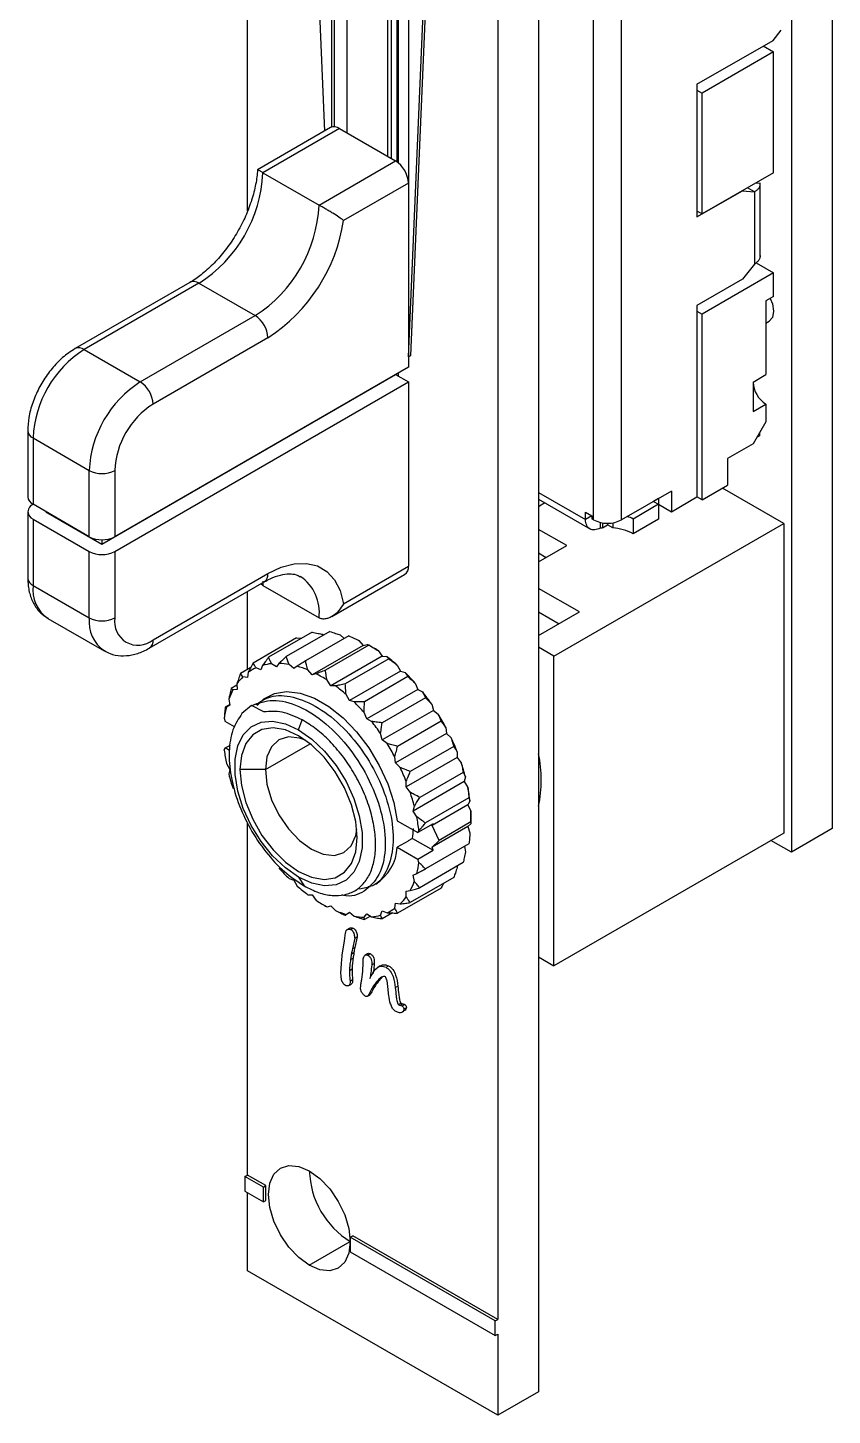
# Model space of a CAD drawing. Extents: x 94 to 117, y 117 to 227.
# Drawn here: x 94.08 to 116.36, y 117.5 to 155.93 of the extents above; entities that cross this region are included whole.
import ezdxf

# ---------------------------------------------------------------- set-up
doc = ezdxf.new("R2010")
doc.units = 0
doc.layers.get('0').update_dxf_attribs({"linetype": 'CONTINUOUS'})

msp = doc.modelspace()

# ---------------------------------------------------------------- linework, layer by layer
at = {"color": 7, "linetype": 'CONTINUOUS'}
for p, q in [((108.231, 223.079), (108.231, 118.153)), ((107.1, 219.772), (107.1, 120.154)), ((116.363, 217.035), (116.363, 133.748)), ((115.231, 216.382), (115.231, 133.095)), ((100.17, 150.861), (100.17, 206.599)), ((109.751, 142.302), (109.751, 202.399)), ((110.529, 142.302), (110.529, 202.399)), ((102.928, 153.019), (102.928, 198.909)), ((104.059, 152.366), (104.059, 198.909)), ((104.145, 198.77), (104.145, 152.316)), ((104.306, 198.368), (104.306, 152.221)), ((100.453, 198.214), (102.298, 153.069)), ((104.342, 198.092), (104.342, 152.194)), ((102.503, 153.182), (102.503, 197.031)), ((102.574, 153.189), (102.574, 197.071)), ((104.625, 195.806), (104.625, 151.631)), ((104.625, 146.814), (106.675, 194.622)), ((104.695, 146.854), (106.746, 194.663)), ((114.722, 155.583), (114.948, 155.864)), ((112.615, 154.366), (114.722, 155.583)), ((114.736, 155.264), (112.756, 154.121)), ((114.453, 155.428), (114.736, 155.264)), ((114.736, 151.916), (114.736, 155.264)), ((112.615, 154.366), (112.615, 154.203)), ((112.615, 154.203), (112.615, 150.855)), ((112.615, 154.203), (112.756, 154.121)), ((112.756, 150.773), (112.756, 154.121)), ((102.465, 153.166), (100.446, 152)), ((102.715, 153.142), (100.594, 151.917)), ((102.715, 153.142), (104.271, 152.244)), ((102.15, 151.019), (104.271, 152.244)), ((100.594, 151.917), (102.15, 151.019)), ((114.736, 151.916), (112.756, 150.773)), ((104.625, 151.631), (102.827, 150.594)), ((104.625, 151.631), (104.625, 146.528)), ((114.206, 151.389), (114.014, 151.5)), ((114.363, 151.629), (114.221, 151.619)), ((114.241, 151.631), (114.235, 151.62)), ((114.241, 151.631), (114.241, 151.631)), ((114.367, 149.601), (114.367, 151.619)), ((112.615, 150.692), (113.874, 151.419)), ((113.874, 151.419), (114.206, 151.389)), ((113.874, 151.419), (113.874, 151.419)), ((114.206, 151.389), (114.206, 149.382)), ((112.615, 150.855), (112.615, 150.692)), ((112.756, 150.773), (112.615, 150.855)), ((114.736, 149.14), (112.756, 147.997)), ((114.206, 149.382), (113.874, 148.969)), ((114.253, 149.419), (114.736, 149.14)), ((114.736, 148.487), (114.736, 149.14)), ((98.576, 148.88), (95.394, 147.043)), ((98.826, 148.855), (95.644, 147.018)), ((98.826, 148.855), (100.382, 147.957)), ((113.874, 148.969), (112.615, 148.242)), ((114.736, 148.487), (114.524, 148.364)), ((114.524, 148.364), (114.524, 146.323)), ((112.615, 148.242), (112.615, 148.079)), ((112.615, 148.079), (112.615, 142.935)), ((112.615, 148.079), (112.756, 147.997)), ((112.756, 142.853), (112.756, 147.997)), ((97.2, 146.12), (100.382, 147.957)), ((114.524, 147.753), (114.612, 147.804)), ((100.736, 147.345), (97.554, 145.508)), ((95.644, 147.018), (97.2, 146.12)), ((104.625, 146.814), (104.695, 146.854)), ((104.625, 146.528), (96.493, 141.833)), ((96.139, 141.629), (104.271, 146.324)), ((96.493, 141.425), (104.625, 146.12)), ((104.271, 146.324), (104.625, 146.12)), ((104.271, 146.324), (104.271, 146.324)), ((104.342, 146.364), (104.342, 146.283)), ((104.625, 146.12), (104.625, 141.016)), ((114.171, 146.119), (114.524, 146.323)), ((114.171, 146.119), (114.171, 145.302)), ((114.171, 145.302), (114.524, 145.507)), ((114.524, 145.507), (114.524, 145.017)), ((114.524, 145.017), (114.171, 144.404)), ((94.084, 144.773), (94.084, 142.936)), ((94.23, 144.569), (95.786, 143.671)), ((94.23, 144.569), (94.23, 142.731)), ((114.277, 144.588), (114.347, 144.629)), ((114.347, 144.71), (114.347, 144.629)), ((114.171, 144.404), (113.463, 143.996)), ((113.463, 143.996), (113.463, 143.261)), ((95.786, 141.833), (95.786, 143.671)), ((96.493, 143.671), (96.493, 141.833)), ((108.231, 143.057), (109.528, 142.309)), ((111.908, 143.098), (110.529, 142.302)), ((111.908, 143.098), (111.908, 142.526)), ((112.756, 142.853), (113.463, 143.261)), ((115.019, 142.2), (113.322, 143.179)), ((95.786, 141.833), (94.23, 142.731)), ((94.23, 142.731), (94.23, 142.731)), ((108.231, 142.871), (109.669, 142.041)), ((108.403, 142.772), (108.231, 142.66)), ((111.554, 142.731), (110.847, 142.322)), ((111.554, 142.894), (111.413, 142.812)), ((111.413, 142.812), (111.554, 142.731)), ((111.554, 142.894), (111.554, 142.731)), ((111.554, 142.731), (111.554, 142.322)), ((111.554, 142.731), (111.908, 142.526)), ((111.908, 142.526), (112.615, 142.935)), ((112.756, 142.853), (112.615, 142.935)), ((94.084, 142.527), (94.084, 140.69)), ((94.23, 142.323), (95.786, 141.425)), ((94.23, 142.323), (94.23, 140.486)), ((94.584, 142.527), (96.139, 141.629)), ((94.584, 142.527), (94.584, 142.527)), ((108.655, 138.526), (115.019, 142.2)), ((109.528, 142.513), (109.704, 142.411)), ((109.528, 142.309), (109.528, 142.513)), ((109.704, 142.411), (109.528, 142.309)), ((109.704, 142.411), (109.704, 142.329)), ((109.751, 142.302), (109.704, 142.329)), ((109.938, 142.232), (109.938, 142.071)), ((109.999, 142.22), (109.999, 142.077)), ((110.14, 142.209), (110.14, 142.159)), ((110.282, 142.22), (110.282, 142.077)), ((110.847, 142.322), (110.847, 141.914)), ((111.554, 142.322), (110.847, 141.914)), ((115.019, 142.2), (115.019, 133.626)), ((109.009, 141.587), (108.231, 142.036)), ((109.999, 142.077), (110.14, 142.159)), ((110.282, 142.077), (110.14, 142.159)), ((96.139, 141.749), (96.139, 141.629)), ((108.231, 141.138), (109.009, 141.587)), ((95.786, 139.588), (95.786, 141.425)), ((96.493, 141.425), (96.493, 139.588)), ((108.231, 141.383), (108.443, 141.261)), ((97.554, 138.975), (100.736, 140.812)), ((102.501, 139.621), (104.521, 140.787)), ((102.827, 139.978), (104.625, 141.016)), ((94.23, 140.486), (95.786, 139.588)), ((97.45, 138.747), (100.632, 140.583)), ((100.17, 138.156), (100.17, 140.317)), ((100.594, 140.485), (100.541, 140.531)), ((100.591, 140.599), (100.594, 140.485)), ((100.594, 140.485), (102.15, 139.587)), ((109.362, 139.75), (108.231, 140.403)), ((94.644, 139.57), (96.2, 138.672)), ((108.231, 139.097), (109.362, 139.75)), ((108.231, 139.75), (108.796, 139.424)), ((101.957, 139.188), (100.755, 138.495)), ((102.446, 139.208), (101.244, 138.514)), ((102.25, 139.133), (102.282, 139.113)), ((101.529, 139.03), (100.327, 138.336)), ((101.529, 139.03), (101.673, 139.024)), ((102.977, 139.088), (101.775, 138.394)), ((103.375, 138.824), (101.961, 138.008)), ((103.529, 138.832), (102.327, 138.138)), ((102.734, 139.113), (102.85, 139.014)), ((103.253, 138.96), (103.375, 138.824)), ((103.375, 138.824), (103.483, 138.853)), ((103.635, 138.77), (103.529, 138.832)), ((108.655, 138.526), (108.231, 138.771)), ((103.895, 138.524), (102.48, 137.708)), ((104.08, 138.45), (102.878, 137.757)), ((103.786, 138.678), (103.895, 138.524)), ((103.895, 138.524), (104.017, 138.519)), ((108.655, 129.952), (108.655, 138.526)), ((100.259, 138.208), (99.975, 138.044)), ((100.192, 138.078), (100.171, 137.936)), ((100.538, 138.149), (100.405, 138.201)), ((100.585, 138.268), (100.538, 138.149)), ((100.971, 138.232), (100.836, 138.316)), ((101.041, 138.325), (100.971, 138.232)), ((101.451, 138.185), (101.32, 138.297)), ((101.542, 138.247), (101.451, 138.185)), ((101.961, 138.008), (101.838, 138.144)), ((102.069, 138.037), (101.961, 138.008)), ((104.404, 138.113), (102.99, 137.296)), ((104.313, 138.28), (104.404, 138.113)), ((104.404, 138.113), (104.535, 138.074)), ((99.878, 137.725), (99.713, 137.63)), ((99.882, 137.604), (99.767, 137.589)), ((99.876, 137.762), (99.882, 137.604)), ((100.171, 137.936), (100.044, 137.956)), ((102.48, 137.708), (102.372, 137.862)), ((102.602, 137.702), (102.48, 137.708)), ((104.611, 137.958), (103.409, 137.264)), ((104.885, 137.606), (103.47, 136.789)), ((104.815, 137.779), (104.885, 137.606)), ((104.885, 137.606), (105.019, 137.534)), ((99.651, 137.333), (99.683, 137.164)), ((102.99, 137.296), (102.899, 137.463)), ((103.121, 137.257), (102.99, 137.296)), ((105.1, 137.374), (103.898, 136.68)), ((99.679, 137.184), (99.552, 137.11)), ((99.683, 137.164), (99.584, 137.116)), ((100.281, 137.157), (100.016, 136.938)), ((100.625, 136.982), (100.281, 137.157)), ((103.47, 136.789), (103.4, 136.962)), ((105.317, 137.023), (103.903, 136.206)), ((105.271, 137.195), (105.317, 137.023)), ((105.317, 137.023), (105.45, 136.922)), ((99.525, 136.808), (99.555, 136.717)), ((99.813, 136.567), (99.555, 136.717)), ((101.584, 136.484), (101.685, 136.76)), ((103.605, 136.718), (103.47, 136.789)), ((105.529, 136.721), (104.327, 136.027)), ((105.664, 136.552), (105.684, 136.386)), ((99.555, 135.982), (99.694, 136.062)), ((100.665, 135.382), (101.906, 136.098)), ((103.903, 136.206), (103.856, 136.379)), ((104.036, 136.106), (103.903, 136.206)), ((105.684, 136.386), (104.27, 135.57)), ((105.684, 136.386), (105.811, 136.26)), ((99.525, 135.925), (99.555, 135.982)), ((99.669, 135.916), (99.555, 135.982)), ((104.27, 135.57), (104.249, 135.735)), ((105.973, 135.72), (104.559, 134.904)), ((105.88, 136.023), (104.678, 135.329)), ((105.979, 135.872), (105.973, 135.72)), ((105.973, 135.72), (106.088, 135.573)), ((99.584, 135.549), (99.683, 135.386)), ((99.683, 135.386), (99.651, 135.254)), ((100.665, 135.382), (99.958, 135.382)), ((104.397, 135.443), (104.27, 135.57)), ((106.142, 135.307), (104.94, 134.613)), ((104.559, 134.904), (104.565, 135.056)), ((104.674, 134.757), (104.559, 134.904)), ((106.172, 135.051), (104.758, 134.234)), ((106.204, 135.184), (106.172, 135.051)), ((106.172, 135.051), (106.271, 134.888)), ((106.303, 134.601), (105.101, 133.907)), ((106.33, 134.512), (106.274, 134.404)), ((104.758, 134.234), (104.79, 134.367)), ((104.857, 134.072), (104.758, 134.234)), ((106.274, 134.404), (105.284, 133.832)), ((106.274, 134.404), (106.353, 134.232)), ((100.17, 124.154), (100.17, 133.918)), ((104.318, 133.967), (104.886, 133.639)), ((105.311, 133.884), (104.886, 133.639)), ((105.284, 133.832), (105.311, 133.884)), ((105.473, 133.423), (105.284, 133.832)), ((106.274, 133.803), (105.284, 133.232)), ((106.357, 133.933), (105.473, 133.423)), ((106.353, 133.883), (106.274, 133.803)), ((106.274, 133.803), (106.33, 133.63)), ((106.357, 133.933), (106.357, 134.055)), ((116.363, 133.748), (115.231, 133.095)), ((104.616, 133.404), (104.318, 133.232)), ((104.742, 133.477), (104.622, 133.408)), ((104.742, 133.477), (105.311, 133.149)), ((104.886, 133.639), (104.916, 133.696)), ((105.284, 133.232), (105.473, 133.423)), ((115.019, 133.626), (108.655, 129.952)), ((115.231, 133.095), (114.666, 133.422)), ((104.318, 133.232), (104.886, 132.904)), ((104.886, 132.904), (105.311, 133.149)), ((106.303, 133.327), (105.101, 132.633)), ((105.311, 133.149), (105.284, 133.232)), ((106.176, 133.254), (106.204, 133.104)), ((104.916, 132.813), (104.886, 132.904)), ((106.142, 132.807), (104.94, 132.113)), ((105.977, 132.712), (105.979, 132.675)), ((101.32, 132.364), (101.451, 132.325)), ((101.451, 132.325), (101.542, 132.158)), ((101.584, 132.402), (101.738, 132.16)), ((105.88, 132.393), (104.678, 131.699)), ((104.758, 132.457), (104.857, 132.505)), ((104.79, 132.287), (104.758, 132.457)), ((101.838, 131.918), (101.961, 131.913)), ((101.961, 131.913), (102.069, 131.759)), ((105.529, 132.102), (104.327, 131.408)), ((104.559, 132.017), (104.674, 132.032)), ((104.565, 131.859), (104.559, 132.017)), ((102.22, 131.667), (102.326, 131.606)), ((102.372, 131.584), (102.48, 131.613)), ((102.48, 131.613), (102.602, 131.477)), ((103.856, 131.353), (103.903, 131.472)), ((103.903, 131.472), (104.036, 131.42)), ((104.249, 131.543), (104.27, 131.685)), ((104.27, 131.685), (104.397, 131.665)), ((103.005, 131.423), (102.878, 131.35)), ((102.899, 131.374), (102.99, 131.436)), ((102.99, 131.436), (103.121, 131.324)), ((103.4, 131.296), (103.47, 131.388)), ((103.573, 131.324), (103.409, 131.229)), ((103.47, 131.388), (103.605, 131.304)), ((104.182, 131.413), (103.898, 131.249)), ((102.987, 130.986), (102.916, 130.945)), ((103.026, 130.955), (103.097, 130.996)), ((103.138, 130.714), (103.075, 130.416)), ((103.138, 130.714), (103.209, 130.754)), ((103.209, 130.754), (103.145, 130.457)), ((102.795, 130.248), (102.853, 130.643)), ((103.043, 130.275), (103.114, 130.316)), ((103.075, 130.416), (103.145, 130.457)), ((103.495, 130.245), (103.566, 130.286)), ((103.024, 130.123), (103.095, 130.164)), ((103.489, 130.278), (103.418, 130.237)), ((103.609, 129.974), (103.68, 130.015)), ((103.847, 129.946), (103.776, 129.905)), ((104.008, 129.907), (104.078, 129.948)), ((108.231, 130.197), (108.655, 129.952)), ((102.993, 129.821), (103.064, 129.862)), ((103.008, 129.528), (103.079, 129.568)), ((102.98, 129.403), (103.05, 129.444)), ((103.495, 129.104), (103.566, 129.145)), ((103.525, 129.157), (103.595, 129.197)), ((103.595, 129.197), (103.565, 129.145)), ((104.262, 129.346), (104.333, 129.386)), ((104.135, 128.882), (104.127, 128.886)), ((104.349, 128.873), (104.419, 128.914)), ((104.399, 128.855), (104.47, 128.896)), ((104.452, 128.837), (104.523, 128.878)), ((104.498, 128.747), (104.568, 128.788)), ((104.432, 128.655), (104.503, 128.696)), ((100.099, 124.113), (100.17, 124.154)), ((100.679, 123.86), (100.17, 124.154)), ((100.608, 123.819), (100.099, 124.113)), ((100.099, 124.113), (100.099, 123.705)), ((100.608, 123.819), (100.679, 123.86)), ((100.608, 123.411), (100.608, 123.819)), ((100.679, 123.452), (100.679, 123.86)), ((100.099, 123.705), (100.608, 123.411)), ((100.17, 121.5), (100.17, 123.664)), ((100.608, 123.411), (100.679, 123.452)), ((101.881, 121.656), (103.012, 122.309)), ((103.012, 122.431), (103.083, 122.472)), ((107.029, 120.113), (103.012, 122.431)), ((103.012, 122.431), (103.012, 122.023)), ((107.1, 120.154), (103.083, 122.472)), ((103.012, 122.023), (107.029, 119.705)), ((107.1, 117.5), (100.17, 121.5)), ((107.029, 120.113), (107.1, 120.154)), ((107.029, 119.705), (107.029, 120.113)), ((107.029, 119.705), (107.1, 119.745)), ((107.1, 119.745), (107.1, 117.5)), ((108.231, 118.153), (107.1, 117.5))]:
    msp.add_line(p, q, dxfattribs=at)
at = {"color": 7, "linetype": 'CONTINUOUS', "flags": 128}
for points in [[(114.645, 148.434), (114.704, 148.285), (114.736, 148.079), (114.704, 147.91), (114.612, 147.804), (114.612, 147.804)], [(100.736, 140.812), (101.106, 140.988), (101.465, 141.084), (101.801, 141.096), (102.105, 141.024), (102.367, 140.871), (102.578, 140.64), (102.733, 140.34), (102.827, 139.978)], [(100.434, 137.163), (100.624, 137.345), (100.915, 137.495), (101.253, 137.549), (101.626, 137.505), (102.02, 137.365), (102.421, 137.133), (102.815, 136.819), (103.188, 136.432), (103.526, 135.988), (103.817, 135.501), (104.052, 134.99), (104.22, 134.473), (104.318, 133.967)], [(101.584, 132.402), (101.217, 132.658), (100.865, 132.993), (100.545, 133.391), (100.27, 133.836), (100.053, 134.306), (99.903, 134.783), (99.826, 135.245), (99.826, 135.671), (99.903, 136.044), (100.053, 136.348), (100.27, 136.567), (100.545, 136.694), (100.865, 136.723), (101.217, 136.652), (101.584, 136.484)], [(103.21, 133.504), (103.17, 133.946), (103.049, 134.412), (102.856, 134.88), (102.598, 135.326), (102.29, 135.728), (101.946, 136.065), (101.584, 136.321), (101.222, 136.483), (100.878, 136.542), (100.57, 136.497), (100.313, 136.348), (100.119, 136.104), (99.999, 135.776), (99.958, 135.382)], [(101.584, 136.484), (101.952, 136.228), (102.303, 135.893), (102.623, 135.495), (102.898, 135.051), (103.115, 134.58), (103.265, 134.103), (103.342, 133.642), (103.342, 133.215), (103.265, 132.842), (103.115, 132.539), (102.898, 132.319), (102.623, 132.192), (102.303, 132.163), (101.952, 132.234), (101.584, 132.402)], [(101.772, 136.2), (101.608, 136.257), (101.301, 136.287), (101.038, 136.206), (100.835, 136.018), (100.708, 135.737), (100.665, 135.382)], [(99.958, 135.382), (99.999, 134.94), (100.119, 134.474), (100.313, 134.006), (100.57, 133.56), (100.878, 133.158), (101.222, 132.821), (101.584, 132.565), (101.946, 132.403), (102.29, 132.344), (102.598, 132.389), (102.856, 132.538), (103.049, 132.782), (103.17, 133.11), (103.21, 133.504)], [(100.665, 135.382), (100.708, 134.976), (100.835, 134.549), (101.038, 134.127), (101.301, 133.742), (101.608, 133.418), (101.938, 133.177), (102.267, 133.037), (102.574, 133.007), (102.838, 133.088), (103.04, 133.276), (103.167, 133.557), (103.2, 133.727)], [(103.564, 132.139), (103.526, 132.126), (103.271, 132.076)], [(101.881, 121.656), (101.588, 121.869), (101.315, 122.157), (101.081, 122.5), (100.901, 122.875), (100.788, 123.255), (100.75, 123.615), (100.788, 123.931), (100.901, 124.181), (101.081, 124.348), (101.315, 124.42), (101.588, 124.393), (101.881, 124.269)], [(101.881, 124.269), (102.174, 124.055), (102.447, 123.767), (102.681, 123.424), (102.861, 123.05), (102.974, 122.669), (103.012, 122.309), (102.974, 121.993), (102.861, 121.743), (102.681, 121.576), (102.447, 121.504), (102.174, 121.531), (101.881, 121.656)]]:
    msp.add_lwpolyline(points, dxfattribs=at)
at = {"color": 7, "linetype": 'CONTINUOUS'}
for centre, radius, start, end in [((102.569, 152.937), 0.251, 54.3824, 114.3071), ((103.857, 151.596), 0.768, 2.6055, 57.3945), ((96.756, 152.092), 3.842, 302.6055, 357.3945), ((98.312, 151.194), 3.842, 302.6055, 357.3945), ((98.188, 151.283), 4.69, 302.9012, 351.5507), ((98.68, 148.651), 0.251, 54.3824, 114.3071), ((99.968, 147.31), 0.768, 2.6055, 57.3945), ((97.301, 144.429), 3.074, 122.6055, 177.3945), ((95.499, 146.827), 0.24, 52.7462, 115.9609), ((98.856, 143.531), 3.074, 122.6055, 177.3945), ((96.786, 145.473), 0.768, 2.6055, 57.3945), ((114.938, 146.154), 0.768, 182.6055, 237.3945), ((98.796, 143.566), 2.305, 122.6055, 177.3945), ((94.323, 144.79), 0.24, 184.0383, 247.2628), ((96.139, 144.353), 0.769, 242.6097, 297.3903), ((94.334, 142.961), 0.251, 185.6948, 245.6253), ((94.308, 142.527), 0.218, 110.7834, 249.2166), ((110.14, 143.053), 0.845, 242.6097, 297.3903), ((110.304, 141.371), 1.096, 60.2578, 69.2697), ((96.139, 142.516), 0.769, 242.6097, 297.3903), ((110.137, 140.402), 1.681, 94.711, 96.7738), ((110.193, 140.709), 1.372, 61.5056, 86.2935), ((96.139, 142.108), 0.769, 242.6097, 297.3903), ((94.334, 140.715), 0.251, 185.6948, 245.6253), ((100.498, 140.782), 0.24, 304.0564, 7.2558), ((100.961, 139.739), 1.198, 352.7363, 56.0223), ((104.387, 140.986), 0.24, 304.0564, 7.2558), ((95.182, 140.365), 0.959, 172.7442, 235.9436), ((96.764, 139.479), 0.984, 173.6666, 235.3655), ((96.139, 140.27), 0.769, 242.6097, 297.3903), ((97.14, 139.483), 0.655, 170.786, 309.2033), ((97.316, 138.945), 0.24, 304.0386, 7.2576), ((101.743, 135.496), 3.781, 57.3011, 59.9764), ((101.205, 134.731), 4.717, 48.7817, 53.4124), ((100.938, 137.031), 1.286, 114.4953, 125.5155), ((100.983, 136.889), 1.435, 95.8737, 106.1175), ((100.995, 136.438), 1.887, 80.0827, 88.6131), ((100.825, 135.707), 2.639, 67.4224, 74.2436), ((100.409, 134.811), 3.628, 57.2444, 62.761), ((100.531, 134), 5.712, 41.4126, 45.4883), ((101.425, 136.685), 1.888, 151.3948, 159.9236), ((101.039, 136.922), 1.435, 133.8927, 144.1353), ((99.791, 133.915), 4.717, 48.7817, 53.4124), ((99.116, 133.184), 5.712, 41.4126, 45.4883), ((99.997, 133.548), 6.412, 34.665, 38.4384), ((102.143, 136.467), 2.64, 165.7616, 172.5816), ((99.788, 133.406), 6.664, 28.1612, 31.8388), ((98.583, 132.732), 6.412, 34.665, 38.4384), ((98.374, 132.59), 6.664, 28.1612, 31.8388), ((100.015, 133.516), 6.412, 21.5618, 25.3351), ((104.212, 136.467), 4.718, 186.5893, 191.2194), ((104.554, 135.096), 3.748, 348.8357, 11.1643), ((98.601, 132.699), 6.412, 21.5618, 25.3351), ((100.673, 133.752), 5.713, 14.5125, 18.5878), ((105.182, 136.685), 5.713, 194.5125, 198.5878), ((99.259, 132.936), 5.713, 14.5125, 18.5878), ((101.643, 133.971), 4.718, 6.5893, 11.2194), ((102.575, 134.054), 3.782, 0.0184, 2.7012), ((102.32, 133.817), 2.445, 352.0087, 358.38), ((100.229, 133.154), 4.718, 6.5893, 11.2194), ((103.01, 133.314), 1.311, 302.8369, 356.4431), ((105.325, 136.437), 5.712, 221.4126, 225.4883), ((102.298, 133.154), 2.64, 345.7616, 352.5816), ((103.016, 132.936), 1.888, 331.3948, 339.9236), ((104.65, 135.706), 4.717, 228.7817, 233.4124), ((103.402, 132.699), 1.435, 313.8927, 324.1353), ((104.032, 134.81), 3.628, 237.2444, 242.761), ((103.616, 133.914), 2.639, 247.4224, 254.2436), ((103.502, 132.59), 1.286, 294.4953, 305.5155), ((103.446, 133.183), 1.887, 260.0827, 268.6131), ((103.458, 132.731), 1.435, 275.8737, 286.1175), ((104.282, 124.348), 2.402, 181.8943, 238.1003)]:
    msp.add_arc(centre, radius, start, end, dxfattribs=at)
for points, knots in [([(100.443, 151.998), (100.443, 151.981), (100.439, 151.839), (100.392, 151.541), (100.276, 151.106), (100.099, 150.659), (99.87, 150.223), (99.596, 149.813), (99.29, 149.448), (98.972, 149.148), (98.731, 148.972), (98.603, 148.896), (98.576, 148.88)], [0, 0, 0, 0, 0.016727, 0.135123, 0.254506, 0.374808, 0.495718, 0.616824, 0.7376, 0.857556, 0.96973, 1, 1, 1, 1]), ([(100.594, 151.917), (100.57, 151.931), (100.518, 151.961), (100.473, 151.987), (100.448, 152), (100.447, 151.999), (100.446, 151.998)], [0, 0, 0, 0, 0.253651, 0.528839, 0.770991, 1, 1, 1, 1]), ([(102.827, 150.594), (102.787, 150.623), (102.708, 150.683), (102.563, 150.775), (102.436, 150.852), (102.335, 150.912), (102.236, 150.969), (102.178, 151.003), (102.15, 151.019)], [0, 0, 0, 0, 0.249454, 0.49917, 0.635064, 0.749716, 0.879934, 1, 1, 1, 1]), ([(114.364, 149.627), (114.364, 149.615), (114.367, 149.577), (114.34, 149.514), (114.289, 149.442), (114.234, 149.402), (114.206, 149.382)], [0, 0, 0, 0, 0.131858, 0.421239, 0.710619, 1, 1, 1, 1]), ([(95.394, 147.043), (95.332, 147.004), (95.159, 146.896), (94.893, 146.659), (94.615, 146.326), (94.384, 145.949), (94.211, 145.545), (94.103, 145.145), (94.09, 144.893), (94.084, 144.773)], [0, 0, 0, 0, 0.086106, 0.241026, 0.395398, 0.549354, 0.70382, 0.859849, 1, 1, 1, 1]), ([(94.084, 140.69), (94.086, 140.617), (94.093, 140.426), (94.162, 140.14), (94.31, 139.862), (94.476, 139.669), (94.605, 139.604), (94.645, 139.584)], [0, 0, 0, 0, 0.159373, 0.41881, 0.661942, 0.894817, 1, 1, 1, 1]), ([(100.632, 140.583), (100.686, 140.613), (100.843, 140.698), (101.086, 140.783), (101.332, 140.814), (101.51, 140.794), (101.592, 140.747), (101.627, 140.727)], [0, 0, 0, 0, 0.121334, 0.352535, 0.583709, 0.820392, 1, 1, 1, 1]), ([(102.827, 139.978), (102.787, 139.913), (102.708, 139.781), (102.563, 139.654), (102.437, 139.585), (102.336, 139.555), (102.236, 139.55), (102.178, 139.575), (102.15, 139.587)], [0, 0, 0, 0, 0.249452, 0.499168, 0.633038, 0.749714, 0.879309, 1, 1, 1, 1]), ([(101.957, 139.188), (102.013, 139.178), (102.111, 139.161), (102.208, 139.141), (102.25, 139.133)], [0, 0, 0, 0, 0.565505, 1, 1, 1, 1]), ([(102.446, 139.208), (102.501, 139.191), (102.597, 139.16), (102.693, 139.127), (102.734, 139.113)], [0, 0, 0, 0, 0.565505, 1, 1, 1, 1]), ([(96.212, 138.68), (96.261, 138.65), (96.397, 138.566), (96.662, 138.525), (96.975, 138.548), (97.24, 138.633), (97.396, 138.717), (97.45, 138.747)], [0, 0, 0, 0, 0.134673, 0.374273, 0.613719, 0.865428, 1, 1, 1, 1]), ([(102.977, 139.088), (103.029, 139.064), (103.121, 139.022), (103.213, 138.979), (103.253, 138.96)], [0, 0, 0, 0, 0.565505, 1, 1, 1, 1]), ([(103.483, 138.853), (103.492, 138.849), (103.509, 138.843), (103.522, 138.835), (103.529, 138.832)], [0, 0, 0, 0, 0.554474, 1, 1, 1, 1]), ([(103.529, 138.832), (103.577, 138.803), (103.664, 138.753), (103.749, 138.701), (103.786, 138.678)], [0, 0, 0, 0, 0.5655049, 1, 1, 1, 1]), ([(100.755, 138.495), (100.723, 138.452), (100.665, 138.376), (100.609, 138.3), (100.585, 138.268)], [0, 0, 0, 0, 0.565505, 1, 1, 1, 1]), ([(100.836, 138.316), (100.82, 138.349), (100.792, 138.408), (100.767, 138.468), (100.755, 138.495)], [0, 0, 0, 0, 0.554474, 1, 1, 1, 1]), ([(101.244, 138.514), (101.205, 138.478), (101.137, 138.415), (101.07, 138.352), (101.041, 138.325)], [0, 0, 0, 0, 0.565505, 1, 1, 1, 1]), ([(101.32, 138.297), (101.305, 138.337), (101.279, 138.409), (101.255, 138.482), (101.244, 138.514)], [0, 0, 0, 0, 0.554474, 1, 1, 1, 1]), ([(101.775, 138.394), (101.731, 138.366), (101.652, 138.317), (101.575, 138.268), (101.542, 138.247)], [0, 0, 0, 0, 0.565505, 1, 1, 1, 1]), ([(101.838, 138.144), (101.826, 138.19), (101.804, 138.273), (101.784, 138.356), (101.775, 138.394)], [0, 0, 0, 0, 0.554474, 1, 1, 1, 1]), ([(104.017, 138.519), (104.029, 138.506), (104.052, 138.484), (104.072, 138.461), (104.08, 138.45)], [0, 0, 0, 0, 0.554474, 1, 1, 1, 1]), ([(104.08, 138.45), (104.125, 138.419), (104.203, 138.363), (104.28, 138.305), (104.313, 138.28)], [0, 0, 0, 0, 0.565505, 1, 1, 1, 1]), ([(99.975, 138.044), (99.956, 137.991), (99.922, 137.897), (99.89, 137.803), (99.876, 137.762)], [0, 0, 0, 0, 0.5655049, 1, 1, 1, 1]), ([(100.044, 137.956), (100.031, 137.972), (100.006, 138.001), (99.985, 138.031), (99.975, 138.044)], [0, 0, 0, 0, 0.554474, 1, 1, 1, 1]), ([(100.327, 138.336), (100.301, 138.287), (100.255, 138.201), (100.211, 138.115), (100.192, 138.078)], [0, 0, 0, 0, 0.565505, 1, 1, 1, 1]), ([(100.405, 138.201), (100.39, 138.226), (100.363, 138.271), (100.338, 138.316), (100.327, 138.336)], [0, 0, 0, 0, 0.554474, 1, 1, 1, 1]), ([(102.327, 138.138), (102.278, 138.119), (102.192, 138.084), (102.106, 138.051), (102.069, 138.037)], [0, 0, 0, 0, 0.565505, 1, 1, 1, 1]), ([(102.372, 137.862), (102.363, 137.913), (102.347, 138.005), (102.333, 138.097), (102.327, 138.138)], [0, 0, 0, 0, 0.554474, 1, 1, 1, 1]), ([(104.535, 138.074), (104.55, 138.053), (104.576, 138.014), (104.6, 137.976), (104.611, 137.958)], [0, 0, 0, 0, 0.554474, 1, 1, 1, 1]), ([(99.713, 137.63), (99.701, 137.574), (99.68, 137.475), (99.66, 137.376), (99.651, 137.333)], [0, 0, 0, 0, 0.565505, 1, 1, 1, 1]), ([(99.767, 137.589), (99.757, 137.597), (99.737, 137.61), (99.721, 137.624), (99.713, 137.63)], [0, 0, 0, 0, 0.554474, 1, 1, 1, 1]), ([(102.878, 137.757), (102.826, 137.746), (102.734, 137.728), (102.642, 137.71), (102.602, 137.702)], [0, 0, 0, 0, 0.565505, 1, 1, 1, 1]), ([(102.899, 137.463), (102.895, 137.517), (102.887, 137.615), (102.881, 137.713), (102.878, 137.757)], [0, 0, 0, 0, 0.554474, 1, 1, 1, 1]), ([(104.611, 137.958), (104.65, 137.925), (104.718, 137.866), (104.785, 137.805), (104.815, 137.779)], [0, 0, 0, 0, 0.565505, 1, 1, 1, 1]), ([(100.288, 137.159), (100.477, 137.228), (100.859, 137.369), (101.594, 137.177), (102.343, 136.699), (103.03, 135.968), (103.579, 135.078), (103.924, 134.128), (104.024, 133.238), (103.878, 132.497), (103.488, 132.034), (103.086, 131.841), (102.82, 131.904), (102.777, 131.915)], [0, 0, 0, 0, 0.096209, 0.194723, 0.294941, 0.39131, 0.4896, 0.589872, 0.686428, 0.784481, 0.884795, 0.981564, 1, 1, 1, 1]), ([(100.398, 137.186), (100.53, 137.272), (100.818, 137.463), (101.431, 137.426), (102.132, 137.133), (102.826, 136.576), (103.433, 135.83), (103.902, 134.966), (104.177, 134.077), (104.235, 133.253), (104.064, 132.599), (103.801, 132.21), (103.564, 132.147), (103.511, 132.133)], [0, 0, 0, 0, 0.081109, 0.177713, 0.278289, 0.378077, 0.474284, 0.574267, 0.67472, 0.771164, 0.870271, 0.971099, 1, 1, 1, 1]), ([(103.409, 137.264), (103.354, 137.263), (103.258, 137.26), (103.163, 137.258), (103.121, 137.257)], [0, 0, 0, 0, 0.565505, 1, 1, 1, 1]), ([(103.4, 136.962), (103.401, 137.018), (103.403, 137.119), (103.407, 137.22), (103.409, 137.264)], [0, 0, 0, 0, 0.554474, 1, 1, 1, 1]), ([(105.019, 137.534), (105.035, 137.505), (105.063, 137.452), (105.089, 137.398), (105.1, 137.374)], [0, 0, 0, 0, 0.554474, 1, 1, 1, 1]), ([(105.1, 137.374), (105.133, 137.341), (105.19, 137.282), (105.246, 137.222), (105.271, 137.195)], [0, 0, 0, 0, 0.565505, 1, 1, 1, 1]), ([(99.552, 137.11), (99.547, 137.053), (99.537, 136.953), (99.529, 136.851), (99.525, 136.808)], [0, 0, 0, 0, 0.565505, 1, 1, 1, 1]), ([(99.584, 137.116), (99.578, 137.115), (99.566, 137.112), (99.557, 137.111), (99.552, 137.11)], [0, 0, 0, 0, 0.554474, 1, 1, 1, 1]), ([(100.016, 136.938), (99.922, 136.796), (99.736, 136.513), (99.64, 135.903), (99.689, 135.211), (99.891, 134.474), (100.225, 133.748), (100.667, 133.088), (101.185, 132.526), (101.554, 132.282), (101.738, 132.16)], [0, 0, 0, 0, 0.126771, 0.253037, 0.378796, 0.504049, 0.628796, 0.753037, 0.876771, 1, 1, 1, 1]), ([(101.685, 136.76), (101.496, 136.847), (101.119, 137.023), (100.79, 136.996), (100.625, 136.982)], [0, 0, 0, 0, 0.5011487, 1, 1, 1, 1]), ([(105.45, 136.922), (105.465, 136.885), (105.493, 136.818), (105.518, 136.751), (105.529, 136.721)], [0, 0, 0, 0, 0.554474, 1, 1, 1, 1]), ([(101.738, 132.16), (101.871, 132.094), (102.137, 131.96), (102.518, 131.883), (102.866, 131.902), (103.169, 132.023), (103.414, 132.239), (103.594, 132.541), (103.7, 132.917), (103.729, 133.352), (103.681, 133.829), (103.558, 134.329), (103.364, 134.834), (103.108, 135.323), (102.799, 135.778), (102.45, 136.179), (102.074, 136.521), (101.815, 136.68), (101.685, 136.76)], [0, 0, 0, 0, 0.063934, 0.127678, 0.19123, 0.25459, 0.31776, 0.380738, 0.443525, 0.50612, 0.568525, 0.630738, 0.69276, 0.75459, 0.81623, 0.877678, 0.938934, 1, 1, 1, 1]), ([(103.898, 136.68), (103.843, 136.687), (103.744, 136.699), (103.647, 136.712), (103.605, 136.718)], [0, 0, 0, 0, 0.565505, 1, 1, 1, 1]), ([(103.856, 136.379), (103.864, 136.435), (103.876, 136.535), (103.891, 136.636), (103.898, 136.68)], [0, 0, 0, 0, 0.554474, 1, 1, 1, 1]), ([(105.529, 136.721), (105.554, 136.689), (105.6, 136.634), (105.644, 136.577), (105.664, 136.552)], [0, 0, 0, 0, 0.565505, 1, 1, 1, 1]), ([(104.327, 136.027), (104.272, 136.041), (104.174, 136.067), (104.078, 136.094), (104.036, 136.106)], [0, 0, 0, 0, 0.565505, 1, 1, 1, 1]), ([(105.811, 136.26), (105.824, 136.216), (105.849, 136.137), (105.871, 136.058), (105.88, 136.023)], [0, 0, 0, 0, 0.554474, 1, 1, 1, 1]), ([(104.249, 135.735), (104.263, 135.789), (104.288, 135.886), (104.315, 135.983), (104.327, 136.027)], [0, 0, 0, 0, 0.554474, 1, 1, 1, 1]), ([(105.88, 136.023), (105.899, 135.995), (105.933, 135.946), (105.965, 135.895), (105.979, 135.872)], [0, 0, 0, 0, 0.565505, 1, 1, 1, 1]), ([(104.678, 135.329), (104.625, 135.35), (104.531, 135.387), (104.437, 135.426), (104.397, 135.443)], [0, 0, 0, 0, 0.565505, 1, 1, 1, 1]), ([(104.565, 135.056), (104.585, 135.106), (104.622, 135.197), (104.661, 135.288), (104.678, 135.329)], [0, 0, 0, 0, 0.554474, 1, 1, 1, 1]), ([(106.088, 135.573), (106.099, 135.524), (106.118, 135.435), (106.134, 135.346), (106.142, 135.307)], [0, 0, 0, 0, 0.554474, 1, 1, 1, 1]), ([(106.142, 135.307), (106.154, 135.284), (106.176, 135.244), (106.195, 135.202), (106.204, 135.184)], [0, 0, 0, 0, 0.565505, 1, 1, 1, 1]), ([(104.94, 134.613), (104.889, 134.64), (104.8, 134.687), (104.712, 134.735), (104.674, 134.757)], [0, 0, 0, 0, 0.565505, 1, 1, 1, 1]), ([(104.79, 134.367), (104.817, 134.413), (104.866, 134.495), (104.917, 134.577), (104.94, 134.613)], [0, 0, 0, 0, 0.554474, 1, 1, 1, 1]), ([(106.271, 134.888), (106.278, 134.835), (106.289, 134.74), (106.299, 134.644), (106.303, 134.601)], [0, 0, 0, 0, 0.554474, 1, 1, 1, 1]), ([(106.303, 134.601), (106.308, 134.585), (106.319, 134.556), (106.327, 134.525), (106.33, 134.512)], [0, 0, 0, 0, 0.565505, 1, 1, 1, 1]), ([(106.353, 134.232), (106.354, 134.177), (106.357, 134.077), (106.357, 133.977), (106.357, 133.933)], [0, 0, 0, 0, 0.554474, 1, 1, 1, 1]), ([(105.101, 133.907), (105.054, 133.938), (104.973, 133.992), (104.892, 134.048), (104.857, 134.072)], [0, 0, 0, 0, 0.565505, 1, 1, 1, 1]), ([(104.916, 133.696), (104.95, 133.735), (105.011, 133.805), (105.073, 133.876), (105.101, 133.907)], [0, 0, 0, 0, 0.5544743, 1, 1, 1, 1]), ([(106.357, 133.933), (106.357, 133.924), (106.356, 133.908), (106.354, 133.891), (106.353, 133.883)], [0, 0, 0, 0, 0.565505, 1, 1, 1, 1]), ([(106.33, 133.63), (106.326, 133.574), (106.317, 133.473), (106.307, 133.372), (106.303, 133.327)], [0, 0, 0, 0, 0.554474, 1, 1, 1, 1]), ([(106.204, 133.104), (106.193, 133.049), (106.173, 132.95), (106.151, 132.851), (106.142, 132.807)], [0, 0, 0, 0, 0.554474, 1, 1, 1, 1]), ([(104.857, 132.505), (104.902, 132.528), (104.982, 132.571), (105.064, 132.614), (105.101, 132.633)], [0, 0, 0, 0, 0.554474, 1, 1, 1, 1]), ([(105.101, 132.633), (105.065, 132.666), (105.003, 132.725), (104.942, 132.787), (104.916, 132.813)], [0, 0, 0, 0, 0.565505, 1, 1, 1, 1]), ([(105.979, 132.675), (105.961, 132.623), (105.929, 132.529), (105.895, 132.435), (105.88, 132.393)], [0, 0, 0, 0, 0.554474, 1, 1, 1, 1]), ([(104.94, 132.113), (104.911, 132.146), (104.86, 132.203), (104.811, 132.262), (104.79, 132.287)], [0, 0, 0, 0, 0.565505, 1, 1, 1, 1]), ([(105.596, 132.229), (105.594, 132.225), (105.572, 132.182), (105.549, 132.14), (105.529, 132.102)], [0, 0, 0, 0, 0.100715, 1, 1, 1, 1]), ([(104.678, 131.699), (104.656, 131.729), (104.618, 131.781), (104.581, 131.835), (104.565, 131.859)], [0, 0, 0, 0, 0.565505, 1, 1, 1, 1]), ([(104.674, 132.032), (104.723, 132.046), (104.811, 132.073), (104.9, 132.101), (104.94, 132.113)], [0, 0, 0, 0, 0.554474, 1, 1, 1, 1]), ([(102.327, 131.605), (102.334, 131.601), (102.348, 131.594), (102.365, 131.587), (102.372, 131.584)], [0, 0, 0, 0, 0.565505, 1, 1, 1, 1]), ([(102.602, 131.477), (102.653, 131.453), (102.745, 131.41), (102.837, 131.368), (102.878, 131.35)], [0, 0, 0, 0, 0.5544743, 1, 1, 1, 1]), ([(104.327, 131.408), (104.312, 131.433), (104.285, 131.477), (104.26, 131.523), (104.249, 131.543)], [0, 0, 0, 0, 0.5655049, 1, 1, 1, 1]), ([(104.397, 131.665), (104.448, 131.671), (104.542, 131.682), (104.636, 131.694), (104.678, 131.699)], [0, 0, 0, 0, 0.554474, 1, 1, 1, 1]), ([(102.878, 131.35), (102.882, 131.354), (102.887, 131.361), (102.896, 131.37), (102.899, 131.374)], [0, 0, 0, 0, 0.565505, 1, 1, 1, 1]), ([(103.121, 131.324), (103.174, 131.306), (103.27, 131.274), (103.366, 131.243), (103.409, 131.229)], [0, 0, 0, 0, 0.554474, 1, 1, 1, 1]), ([(103.409, 131.229), (103.407, 131.241), (103.403, 131.263), (103.401, 131.286), (103.4, 131.296)], [0, 0, 0, 0, 0.565505, 1, 1, 1, 1]), ([(103.605, 131.304), (103.659, 131.294), (103.756, 131.274), (103.854, 131.257), (103.898, 131.249)], [0, 0, 0, 0, 0.554474, 1, 1, 1, 1]), ([(103.898, 131.249), (103.89, 131.268), (103.875, 131.302), (103.862, 131.338), (103.856, 131.353)], [0, 0, 0, 0, 0.565505, 1, 1, 1, 1]), ([(104.036, 131.42), (104.089, 131.417), (104.186, 131.412), (104.283, 131.409), (104.327, 131.408)], [0, 0, 0, 0, 0.554474, 1, 1, 1, 1]), ([(102.853, 130.643), (102.858, 130.672), (102.868, 130.725), (102.874, 130.78), (102.876, 130.804)], [0, 0, 0, 0, 0.5599825, 1, 1, 1, 1]), ([(102.876, 130.804), (102.879, 130.833), (102.884, 130.889), (102.912, 130.954), (102.969, 130.965), (103.007, 130.959), (103.026, 130.955)], [0, 0, 0, 0, 0.282302, 0.558735, 0.780252, 1, 1, 1, 1]), ([(102.989, 130.984), (102.99, 130.986), (102.999, 131.004), (103.041, 131.004), (103.078, 130.999), (103.097, 130.996)], [0, 0, 0, 0, 0.045218, 0.524524, 1, 1, 1, 1]), ([(103.026, 130.955), (103.04, 130.946), (103.066, 130.928), (103.1, 130.881), (103.131, 130.806), (103.135, 130.752), (103.138, 130.714)], [0, 0, 0, 0, 0.187014, 0.373674, 0.561044, 1, 1, 1, 1]), ([(103.097, 130.996), (103.11, 130.987), (103.137, 130.969), (103.171, 130.922), (103.201, 130.847), (103.206, 130.792), (103.209, 130.754)], [0, 0, 0, 0, 0.187014, 0.373674, 0.561044, 1, 1, 1, 1]), ([(103.075, 130.416), (103.068, 130.391), (103.055, 130.346), (103.047, 130.297), (103.043, 130.275)], [0, 0, 0, 0, 0.560045, 1, 1, 1, 1]), ([(103.114, 130.316), (103.111, 130.287), (103.106, 130.235), (103.098, 130.186), (103.095, 130.164)], [0, 0, 0, 0, 0.559843, 1, 1, 1, 1]), ([(103.145, 130.457), (103.138, 130.432), (103.125, 130.387), (103.117, 130.338), (103.114, 130.316)], [0, 0, 0, 0, 0.560045, 1, 1, 1, 1]), ([(103.489, 130.278), (103.489, 130.278), (103.497, 130.288), (103.521, 130.301), (103.551, 130.291), (103.566, 130.286)], [0, 0, 0, 0, 0.00824, 0.506014, 1, 1, 1, 1]), ([(103.566, 130.286), (103.586, 130.272), (103.617, 130.251), (103.653, 130.204), (103.681, 130.123), (103.681, 130.063), (103.68, 130.015)], [0, 0, 0, 0, 0.249431, 0.374659, 0.499405, 1, 1, 1, 1]), ([(102.757, 129.779), (102.762, 129.868), (102.772, 130.026), (102.788, 130.18), (102.795, 130.248)], [0, 0, 0, 0, 0.55993, 1, 1, 1, 1]), ([(103.024, 130.123), (103.016, 130.068), (103.002, 129.97), (102.996, 129.867), (102.993, 129.821)], [0, 0, 0, 0, 0.560106, 1, 1, 1, 1]), ([(103.043, 130.275), (103.04, 130.246), (103.035, 130.194), (103.028, 130.145), (103.024, 130.123)], [0, 0, 0, 0, 0.559843, 1, 1, 1, 1]), ([(103.095, 130.164), (103.087, 130.109), (103.073, 130.011), (103.066, 129.908), (103.064, 129.862)], [0, 0, 0, 0, 0.560106, 1, 1, 1, 1]), ([(103.333, 129.566), (103.347, 129.669), (103.372, 129.853), (103.373, 130.053), (103.374, 130.141)], [0, 0, 0, 0, 0.559877, 1, 1, 1, 1]), ([(103.374, 130.141), (103.377, 130.161), (103.383, 130.203), (103.415, 130.236), (103.449, 130.261), (103.48, 130.25), (103.495, 130.245)], [0, 0, 0, 0, 0.279697, 0.560574, 0.781126, 1, 1, 1, 1]), ([(103.495, 130.245), (103.516, 130.231), (103.547, 130.21), (103.583, 130.163), (103.611, 130.082), (103.61, 130.022), (103.609, 129.974)], [0, 0, 0, 0, 0.249431, 0.374659, 0.499405, 1, 1, 1, 1]), ([(103.609, 129.974), (103.602, 129.901), (103.59, 129.769), (103.566, 129.647), (103.555, 129.593)], [0, 0, 0, 0, 0.559783, 1, 1, 1, 1]), ([(103.555, 129.593), (103.609, 129.701), (103.685, 129.851), (103.853, 129.96), (103.956, 129.925), (104.008, 129.907)], [0, 0, 0, 0, 0.561317, 0.781698, 1, 1, 1, 1]), ([(103.68, 130.015), (103.674, 129.941), (103.665, 129.842), (103.647, 129.75), (103.643, 129.726)], [0, 0, 0, 0, 0.743867, 1, 1, 1, 1]), ([(103.85, 129.94), (103.875, 129.958), (103.936, 130), (104.026, 129.967), (104.078, 129.948)], [0, 0, 0, 0, 0.418331, 1, 1, 1, 1]), ([(104.008, 129.907), (104.028, 129.894), (104.069, 129.867), (104.143, 129.784), (104.234, 129.596), (104.251, 129.446), (104.262, 129.346)], [0, 0, 0, 0, 0.125434, 0.250737, 0.499772, 1, 1, 1, 1]), ([(104.078, 129.948), (104.099, 129.935), (104.139, 129.908), (104.214, 129.824), (104.304, 129.637), (104.321, 129.487), (104.333, 129.386)], [0, 0, 0, 0, 0.125434, 0.250737, 0.499772, 1, 1, 1, 1]), ([(102.879, 129.407), (102.866, 129.416), (102.839, 129.434), (102.803, 129.481), (102.782, 129.534), (102.759, 129.637), (102.758, 129.716), (102.757, 129.779)], [0, 0, 0, 0, 0.1248665, 0.2493145, 0.3742337, 0.4994713, 1, 1, 1, 1]), ([(103.008, 129.528), (103.01, 129.5), (103.014, 129.445), (102.982, 129.397), (102.932, 129.387), (102.897, 129.4), (102.879, 129.407)], [0, 0, 0, 0, 0.28089, 0.558638, 0.77977, 1, 1, 1, 1]), ([(102.993, 129.821), (102.994, 129.768), (102.995, 129.671), (103.004, 129.572), (103.008, 129.528)], [0, 0, 0, 0, 0.559949, 1, 1, 1, 1]), ([(103.079, 129.568), (103.081, 129.54), (103.086, 129.486), (103.061, 129.459), (103.049, 129.446)], [0, 0, 0, 0, 0.525907, 1, 1, 1, 1]), ([(103.064, 129.862), (103.064, 129.808), (103.066, 129.712), (103.075, 129.612), (103.079, 129.568)], [0, 0, 0, 0, 0.559949, 1, 1, 1, 1]), ([(103.301, 129.342), (103.305, 129.385), (103.313, 129.462), (103.326, 129.534), (103.333, 129.566)], [0, 0, 0, 0, 0.559833, 1, 1, 1, 1]), ([(103.969, 129.657), (103.929, 129.648), (103.846, 129.63), (103.766, 129.527), (103.646, 129.387), (103.575, 129.252), (103.525, 129.157)], [0, 0, 0, 0, 0.183457, 0.371009, 0.558627, 1, 1, 1, 1]), ([(103.9, 129.633), (103.879, 129.612), (103.827, 129.562), (103.718, 129.426), (103.646, 129.292), (103.595, 129.197)], [0, 0, 0, 0, 0.176428, 0.422086, 1, 1, 1, 1]), ([(104.063, 129.31), (104.058, 129.367), (104.051, 129.454), (104.028, 129.559), (104.004, 129.624), (103.981, 129.646), (103.969, 129.657)], [0, 0, 0, 0, 0.501435, 0.7520357, 0.877222, 1, 1, 1, 1]), ([(103.446, 129.101), (103.425, 129.114), (103.383, 129.141), (103.328, 129.209), (103.304, 129.282), (103.302, 129.322), (103.301, 129.342)], [0, 0, 0, 0, 0.28085, 0.559202, 0.779211, 1, 1, 1, 1]), ([(103.525, 129.157), (103.517, 129.136), (103.505, 129.107), (103.474, 129.092), (103.455, 129.098), (103.446, 129.101)], [0, 0, 0, 0, 0.559, 0.780388, 1, 1, 1, 1]), ([(104.127, 128.886), (104.108, 128.968), (104.076, 129.113), (104.067, 129.249), (104.063, 129.31)], [0, 0, 0, 0, 0.559192, 1, 1, 1, 1]), ([(104.262, 129.346), (104.269, 129.268), (104.28, 129.151), (104.3, 129.012), (104.316, 128.941), (104.328, 128.905), (104.337, 128.884), (104.345, 128.876), (104.349, 128.873)], [0, 0, 0, 0, 0.500283, 0.750394, 0.875408, 0.937875, 0.969136, 1, 1, 1, 1]), ([(104.333, 129.386), (104.34, 129.309), (104.35, 129.192), (104.371, 129.053), (104.386, 128.982), (104.398, 128.946), (104.408, 128.924), (104.416, 128.917), (104.419, 128.914)], [0, 0, 0, 0, 0.500283, 0.750394, 0.875408, 0.937875, 0.969136, 1, 1, 1, 1]), ([(104.286, 128.679), (104.268, 128.69), (104.232, 128.714), (104.173, 128.784), (104.15, 128.845), (104.135, 128.882)], [0, 0, 0, 0, 0.280879, 0.561184, 1, 1, 1, 1]), ([(104.498, 128.747), (104.49, 128.721), (104.474, 128.67), (104.415, 128.644), (104.351, 128.646), (104.308, 128.668), (104.286, 128.679)], [0, 0, 0, 0, 0.27717, 0.558045, 0.778891, 1, 1, 1, 1]), ([(104.349, 128.873), (104.358, 128.868), (104.375, 128.86), (104.392, 128.857), (104.399, 128.855)], [0, 0, 0, 0, 0.559457, 1, 1, 1, 1]), ([(104.399, 128.855), (104.409, 128.853), (104.426, 128.85), (104.444, 128.841), (104.452, 128.837)], [0, 0, 0, 0, 0.560297, 1, 1, 1, 1]), ([(104.419, 128.914), (104.429, 128.909), (104.446, 128.901), (104.462, 128.897), (104.47, 128.896)], [0, 0, 0, 0, 0.559457, 1, 1, 1, 1]), ([(104.452, 128.837), (104.46, 128.832), (104.476, 128.822), (104.496, 128.785), (104.497, 128.761), (104.498, 128.747)], [0, 0, 0, 0, 0.2806417, 0.5596457, 1, 1, 1, 1]), ([(104.47, 128.896), (104.479, 128.894), (104.497, 128.89), (104.515, 128.882), (104.523, 128.878)], [0, 0, 0, 0, 0.560297, 1, 1, 1, 1]), ([(104.568, 128.788), (104.561, 128.761), (104.55, 128.717), (104.515, 128.704), (104.501, 128.699)], [0, 0, 0, 0, 0.609594, 1, 1, 1, 1]), ([(104.523, 128.878), (104.531, 128.873), (104.546, 128.862), (104.567, 128.826), (104.568, 128.802), (104.568, 128.788)], [0, 0, 0, 0, 0.2806417, 0.5596457, 1, 1, 1, 1])]:
    msp.add_open_spline(points, degree=3, knots=knots, dxfattribs=at)
for points in [[(114.206, 151.389), (114.233, 151.405), (114.289, 151.437), (114.341, 151.498), (114.37, 151.563), (114.365, 151.607), (114.363, 151.629)], [(109.938, 142.071), (109.886, 142.05), (109.78, 142.006), (109.646, 142.039), (109.551, 142.139), (109.535, 142.252), (109.528, 142.309)]]:
    msp.add_open_spline(points, degree=3, dxfattribs=at)

doc.saveas('drawing.dxf')
